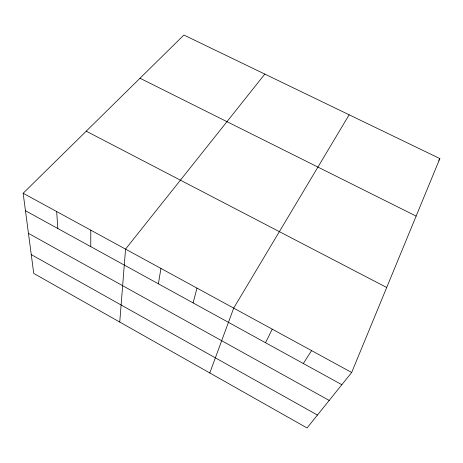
<?xml version="1.0" encoding="UTF-8"?>
<svg xmlns="http://www.w3.org/2000/svg" width="463" height="463" viewBox="0 0 463 463"><rect width="100%" height="100%" fill="white"/><g stroke="black" fill="none" stroke-linecap="round" stroke-linejoin="round"><path stroke-width="0.69" d="M90.765 246.629L90.8 230.169M119.749 322.063L125.548 249.123L264.819 74.092M158.387 283.813L160.933 268.43M193.106 302.906L196.978 288.096M209.78 372.964L233.693 308.126L349.148 114.795M351.666 372.489L439.85 158.572L183.909 35.038L23.15 193.256L33.747 273.436L307.056 427.962L351.666 372.489L23.15 193.256M265.542 342.736L272.25 329.164M303.334 363.519L311.57 350.613M438.71 160.331L439.85 158.572M140.011 78.241L416.133 216.111M86.234 131.168L386.703 287.494M25.459 210.717L341.844 384.701M28.451 233.369L329.193 400.431M31.258 254.604L317.427 415.068M56.671 211.545L57.829 228.519"/></g></svg>
